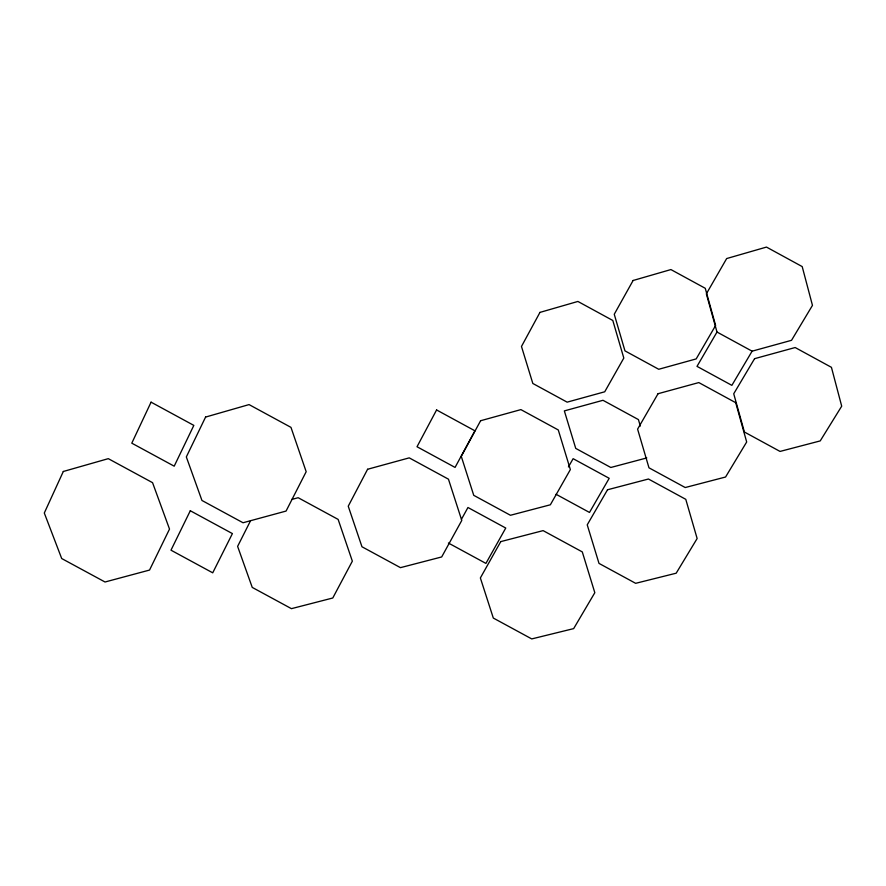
<?xml version="1.0" encoding="UTF-8"?>
<svg xmlns="http://www.w3.org/2000/svg" width="886" height="886" viewBox="0 0 886 886"><rect width="100%" height="100%" fill="white"/><g stroke="black" fill="none" stroke-linecap="round" stroke-linejoin="round"><path stroke-width="1.33" d="M250.35 521.123L237.614 546.374L252.244 587.407L291.439 608.66L332.782 597.995L352.351 561.159L338.131 519.406L298.161 497.71L291.638 499.494M461.429 519.34L467.952 507.501L505.751 528.045L485.916 563.407L448.394 543.029M568.424 466.955L573.12 458.682L609.203 478.307L589.489 512.451L556.054 494.277M716.995 332.04L697.005 366.361L731.869 385.355L752.103 351.177L791.53 340.313L812.462 305.382L802.195 266.586L766.479 247.083L726.664 258.557L706.352 293.853L716.995 332.04L752.103 351.177M646.791 457.929L610.808 467.487L575.734 448.394L564.349 410.894L602.989 400.295L638.418 419.587L640.323 426.066M63.316 471.485L44.3 513.016L61.699 558.534L105.024 582.002L149.546 570.063L169.514 529.086L152.558 482.671L108.291 458.66L63.316 471.485M151.074 402.166L131.792 443.166L174.199 466.18L193.835 425.391L151.074 402.166M205.585 417.073L186.326 456.932L201.953 500.468L243.03 522.751L286.067 511.067L306.179 471.706L290.973 427.373L249.055 404.592L205.585 417.073M190.302 510.746L170.987 550.184L212.729 572.821L232.409 533.593L190.302 510.746M367.601 469.259L348.242 506.205L361.964 546.762L400.461 567.649L441.682 556.951L461.783 520.436L448.46 479.182L409.232 457.863L367.601 469.259M436.588 409.952L417.018 446.743L455.061 467.42L474.929 430.806L436.588 409.952M480.6 420.739L461.274 456.356L473.744 495.329L510.447 515.275L550.361 504.787L570.362 469.569L558.269 429.954L520.89 409.609L480.6 420.739M539.962 312.393L521.477 346.459L532.829 383.472L567.14 402.155L604.728 391.789L623.81 358.066L612.802 320.477L577.893 301.45L539.962 312.393M633.113 280.485L614.253 314.264L624.962 350.867L658.73 369.274L696.186 358.908L715.622 325.472L705.256 288.293L670.912 269.565L633.113 280.485M500.767 541.612L480.367 577.949L493.314 618.051L531.744 638.917L573.663 628.617L594.816 592.701L582.29 551.912L543.107 530.625L500.767 541.612M658.054 393.716L637.599 429.134L648.973 467.808L685.221 487.533L725.568 477.022L746.677 441.992L735.712 402.687L698.81 382.575L658.054 393.716M607.519 489.77L587.23 524.833L599.002 563.396L635.65 583.32L676.184 573.198L697.138 538.522L685.775 499.327L648.452 479.016L607.519 489.77M754.573 358.675L733.73 393.772L744.395 432.014L780.045 451.428L820.226 440.907L841.7 406.176L831.433 367.325L795.152 347.534L754.573 358.675"/></g></svg>
